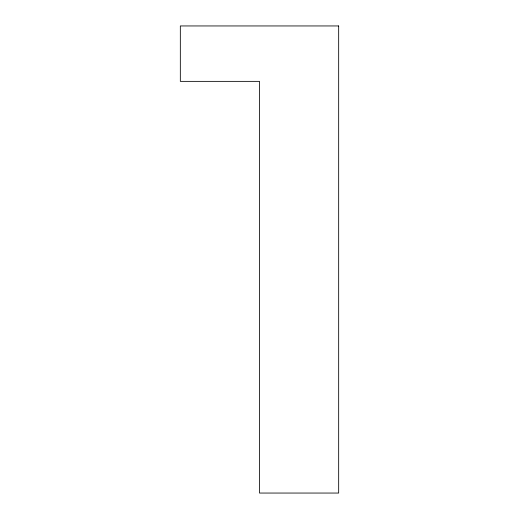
<?xml version="1.0" encoding="UTF-8"?>
<svg xmlns="http://www.w3.org/2000/svg" width="519" height="519" viewBox="0 0 519 519"><rect width="100%" height="100%" fill="white"/><g stroke="black" fill="none" stroke-linecap="round" stroke-linejoin="round"><path stroke-width="0.78" d="M338.667 25.95L180.333 25.95L180.333 81.366L259.5 81.366L259.5 493.05L338.667 493.05L338.667 25.95"/></g></svg>
